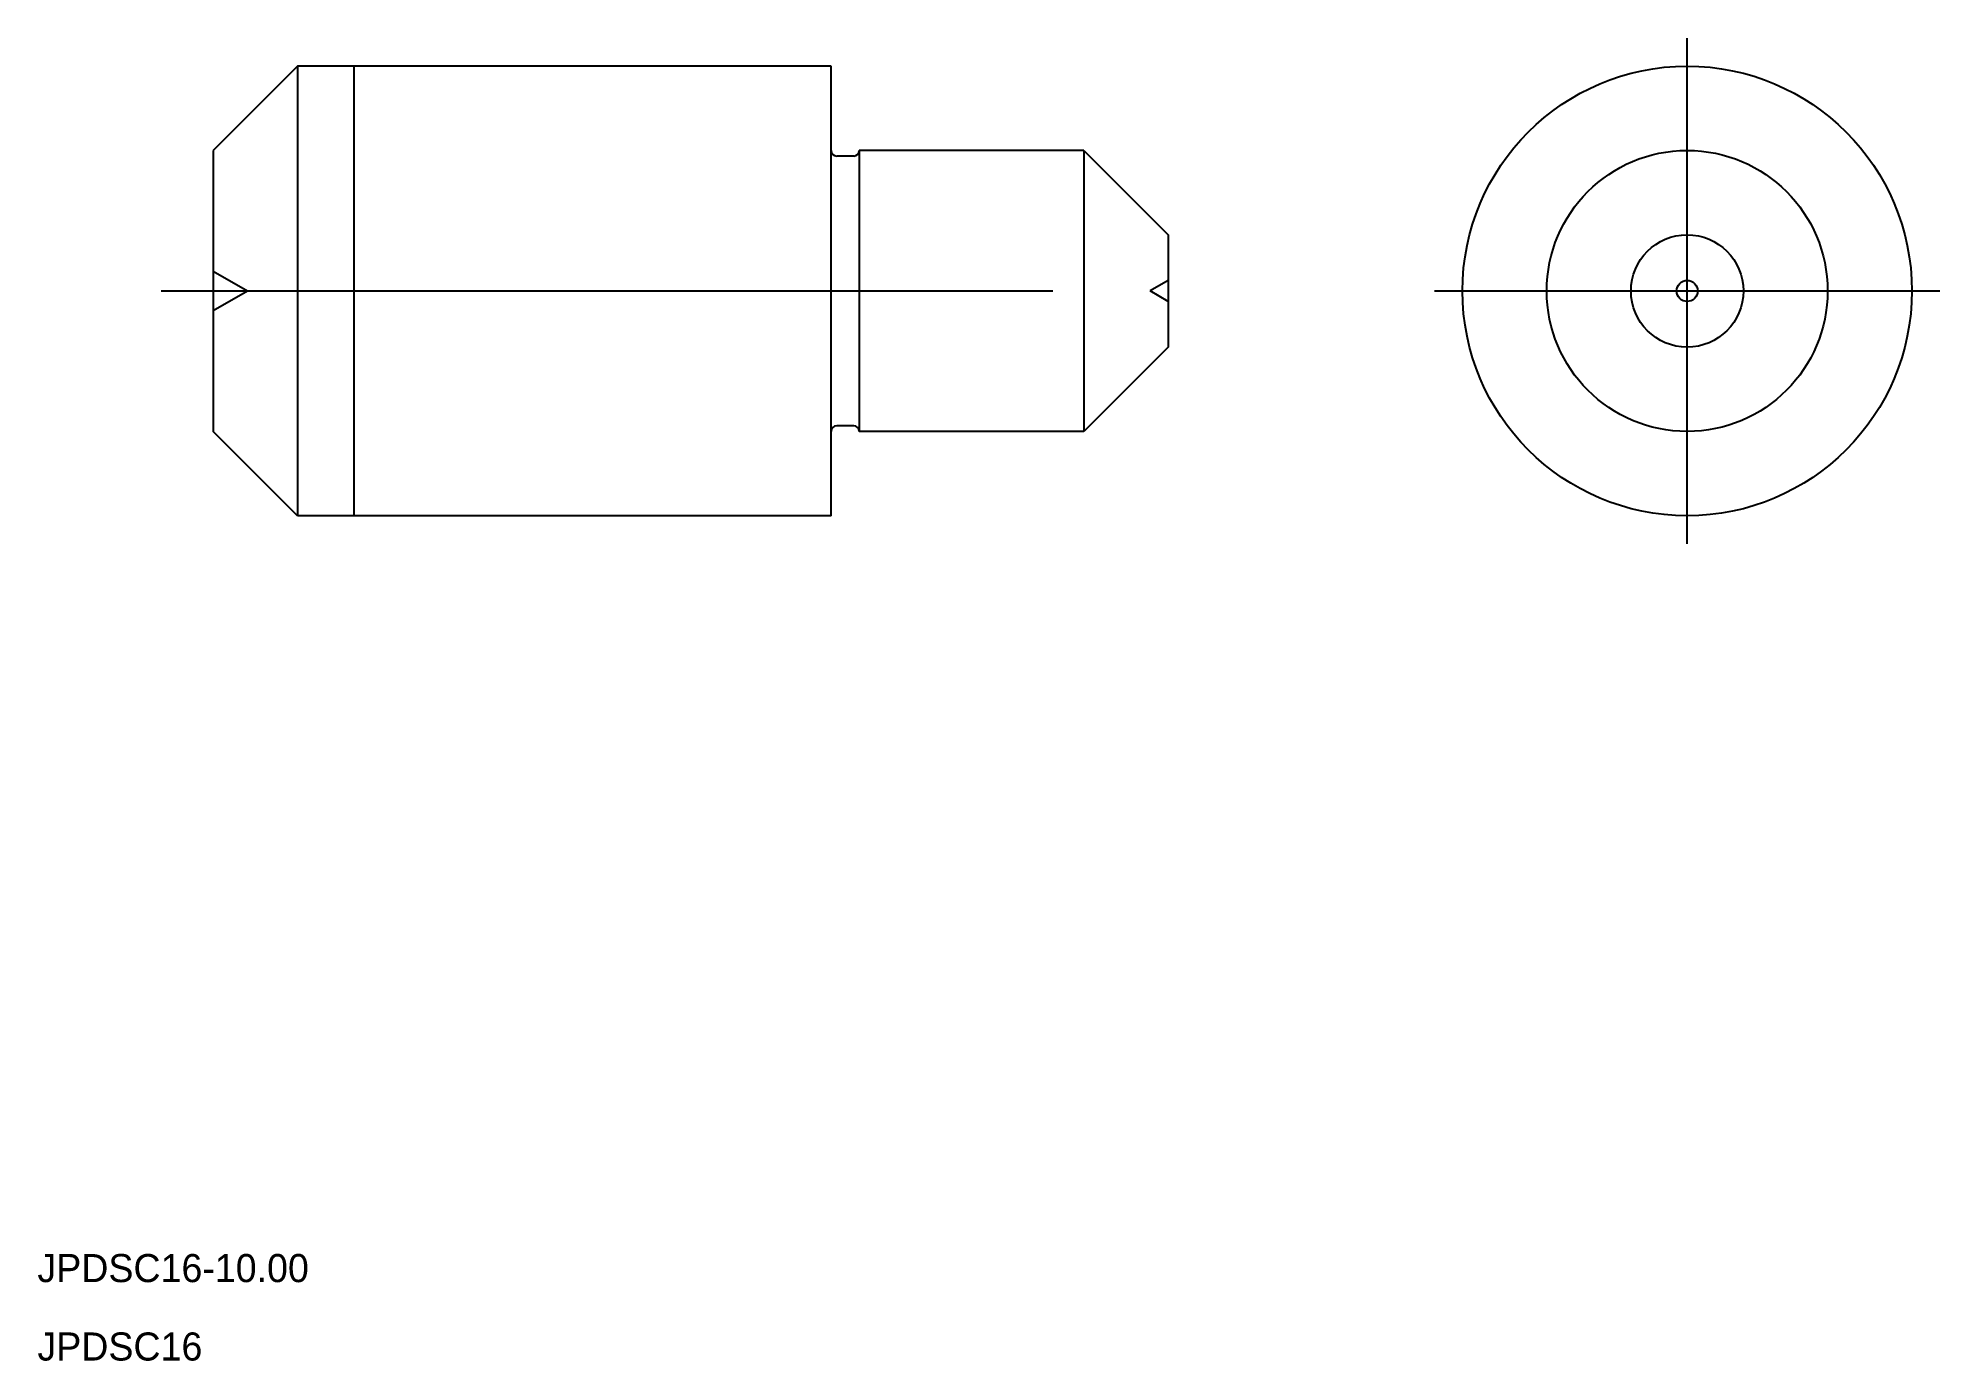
# Model space of a CAD drawing. Extents: x 508.2 to 575.9, y 565.4 to 612.5.
import ezdxf

# ---------------------------------------------------------------- set-up
doc = ezdxf.new("R2010")
doc.units = 0
doc.linetypes.add('CENTER', pattern=[50.8, 31.75, -6.35, 6.35, -6.35])
doc.linetypes.add('DASHED', pattern=[19.05, 12.7, -6.35])
doc.layers.get('0').update_dxf_attribs({"linetype": 'CONTINUOUS'})
doc.layers.add('CENTER', color=1, linetype='CENTER')

msp = doc.modelspace()

# ---------------------------------------------------------------- linework, layer by layer
at = {"color": 7, "linetype": 'CONTINUOUS'}
for p, q in [((517.438, 611.466), (514.438, 608.466)), ((536.438, 611.466), (517.438, 611.466)), ((517.438, 611.466), (517.438, 595.466)), ((536.438, 595.466), (536.438, 611.466)), ((514.438, 608.466), (514.438, 598.466)), ((537.238, 608.266), (536.638, 608.266)), ((545.438, 608.466), (537.438, 608.466)), ((537.438, 608.466), (537.438, 608.466)), ((537.438, 608.466), (537.438, 598.466)), ((545.438, 608.466), (548.438, 605.466)), ((545.438, 608.466), (545.438, 598.466)), ((548.438, 605.466), (548.438, 601.466)), ((548.438, 601.466), (545.438, 598.466)), ((537.238, 598.666), (536.638, 598.666)), ((517.438, 595.466), (514.438, 598.466)), ((545.438, 598.466), (537.438, 598.466)), ((537.438, 598.466), (537.438, 598.466)), ((536.438, 595.466), (517.438, 595.466))]:
    msp.add_line(p, q, dxfattribs=at)
at = {"color": 3, "linetype": 'CONTINUOUS'}
msp.add_line((519.438, 611.466), (519.438, 595.466), dxfattribs=at)
at = {"color": 3, "linetype": 'DASHED'}
for p, q in [((514.438, 604.166), (515.651, 603.466)), ((514.438, 602.766), (515.651, 603.466)), ((548.438, 603.841), (547.789, 603.466)), ((548.438, 603.091), (547.789, 603.466))]:
    msp.add_line(p, q, dxfattribs=at)
at = {"color": 7, "linetype": 'CONTINUOUS'}
for radius in [8, 5, 2, 0.375]:
    msp.add_circle((566.915, 603.466), radius, dxfattribs=at)
for centre, start, end in [((536.638, 608.466), 180, 270), ((537.238, 608.466), 270, 0), ((536.638, 598.466), 90, 180), ((537.238, 598.466), 0, 90)]:
    msp.add_arc(centre, 0.2, start, end, dxfattribs=at)
at = {"layer": 'CENTER', "color": 1, "linetype": 'CONTINUOUS'}
for p, q in [((566.915, 594.466), (566.915, 612.466)), ((557.915, 603.466), (575.915, 603.466))]:
    msp.add_line(p, q, dxfattribs=at)
at = {"layer": 'CENTER', "color": 1, "linetype": 'CENTER'}
msp.add_line((512.578, 603.466), (550.385, 603.466), dxfattribs=at)

# ---------------------------------------------------------------- texts
at = {"color": 7, "linetype": 'CONTINUOUS'}
for s, p in [('JPDSC16-10.00', (508.176, 568.192)), ('JPDSC16', (508.176, 565.401))]:
    msp.add_text(s, height=1, dxfattribs=at).set_placement(p)

doc.saveas('drawing.dxf')
